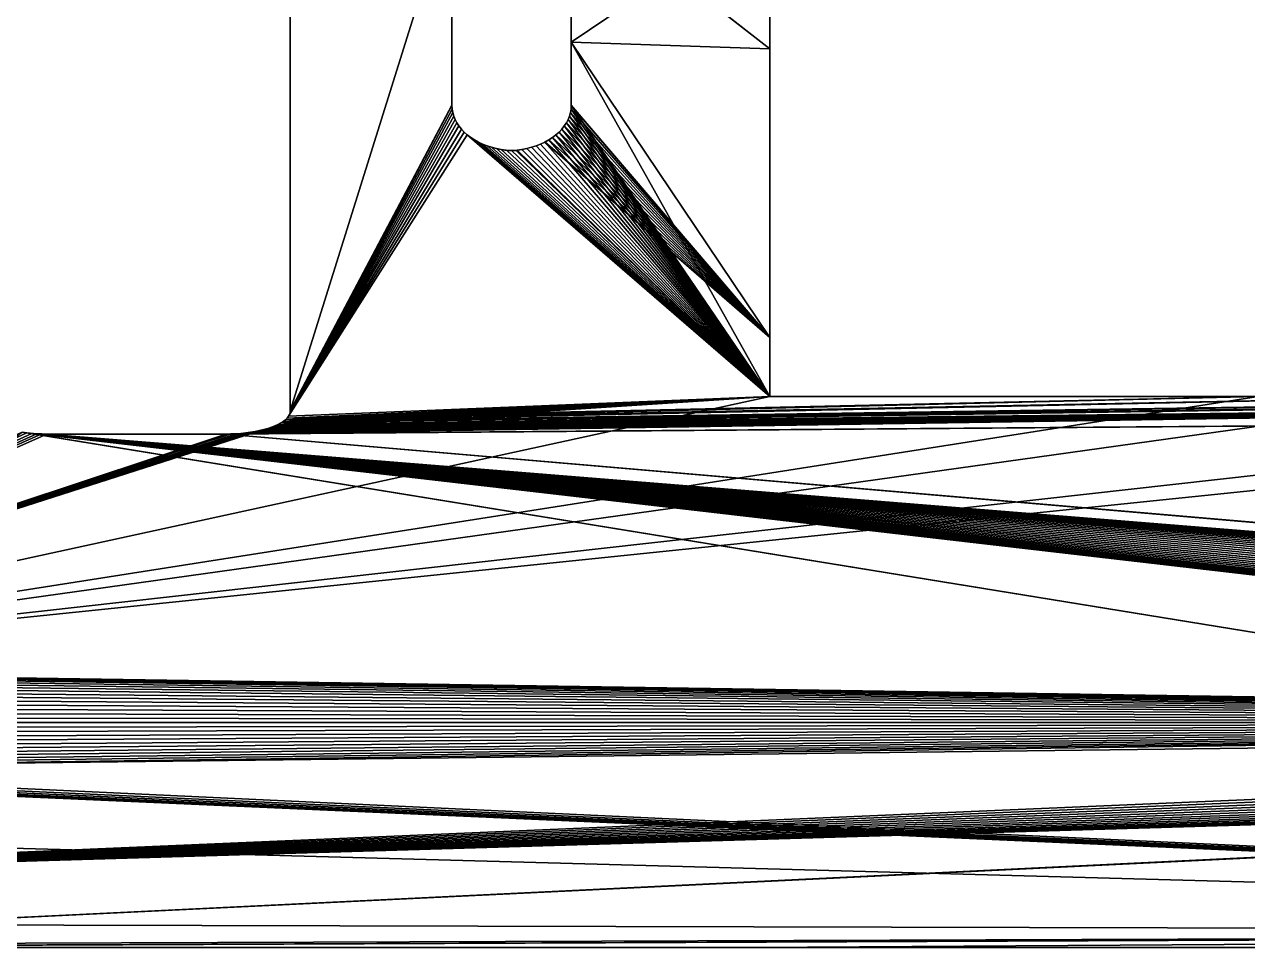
# Model space of a CAD drawing. Extents: x -56 to 56, y -42 to 42.
# Drawn here: x -35.07 to 0.01, y -42.4 to -15.93 of the extents above; entities that cross this region are included whole.
import ezdxf

# ---------------------------------------------------------------- set-up
doc = ezdxf.new("R2010")
doc.units = 0

msp = doc.modelspace()

# ---------------------------------------------------------------- linework, layer by layer
for points in [[(-27.442, -12.194, 13), (-27.442, -27.014, 13), (-27.442, -27.014, 16)], [(-27.442, -12.194, 13), (-27.442, -27.014, 16), (-27.442, -12.194, 16)], [(-27.442, -27.014, 13), (-27.442, -12.194, 13), (-22.808, -12.198, 13)], [(-22.808, -12.198, 16), (-27.442, -12.194, 16), (-27.442, -27.014, 16)], [(-27.442, -27.014, 13), (-22.808, -12.198, 13), (-22.808, -18.253, 13)], [(-22.808, -18.253, 16), (-22.808, -12.198, 16), (-27.442, -27.014, 16)], [(-22.808, -18.253, 13), (-22.808, -12.198, 13), (-22.808, -12.198, 16)], [(-22.808, -18.253, 13), (-22.808, -12.198, 16), (-22.808, -18.253, 16)], [(-13.692, -16.632, 16), (-13.692, -12.604, 16), (-19.384, -12.194, 16)], [(-13.692, -16.632, 16), (-19.384, -12.194, 16), (-19.384, -12.198, 16)], [(-19.384, -12.198, 16), (-19.384, -16.439, 16), (-13.692, -16.632, 16)], [(-19.384, -16.439, 16), (-19.384, -12.198, 16), (-19.384, -12.198, 13)], [(-19.384, -16.439, 16), (-19.384, -12.198, 13), (-19.384, -14.524, 13)], [(-19.384, -16.443, 13), (-19.384, -14.524, 13), (-13.692, -12.604, 13)], [(-19.384, -16.443, 13), (-13.692, -12.604, 13), (-13.692, -24.913, 13)], [(-13.692, -24.913, 13), (-13.692, -12.604, 13), (-13.692, -12.604, 16)], [(-13.692, -16.632, 16), (-13.692, -24.913, 13), (-13.692, -12.604, 16)], [(-19.384, -14.524, 13), (-19.384, -16.443, 13), (-19.384, -16.439, 16)], [(-13.692, -26.604, 16), (-13.692, -16.632, 16), (-19.384, -16.439, 16)], [(-13.692, -26.604, 16), (-19.384, -16.439, 16), (-19.384, -16.443, 16)], [(-19.384, -16.443, 13), (-19.384, -16.443, 16), (-19.384, -16.439, 16)], [(-19.384, -18.253, 13), (-19.384, -16.443, 13), (-13.692, -24.913, 13)], [(-13.692, -26.604, 16), (-19.384, -16.443, 16), (-19.384, -18.253, 16)], [(-19.384, -16.443, 16), (-19.384, -16.443, 13), (-19.384, -18.253, 13)], [(-19.384, -18.253, 16), (-19.384, -16.443, 16), (-19.384, -18.253, 13)], [(-13.692, -16.632, 16), (-13.692, -26.604, 16), (-13.692, -26.604, 13)], [(-13.692, -16.632, 16), (-13.692, -26.604, 13), (-13.692, -24.913, 13)], [(-27.465, -27.118, 13), (-27.448, -27.066, 13), (-22.808, -18.257, 13)], [(-27.465, -27.118, 13), (-22.808, -18.257, 13), (-22.802, -18.359, 13)], [(-22.808, -18.257, 16), (-27.448, -27.066, 16), (-27.465, -27.118, 16)], [(-22.802, -18.359, 16), (-22.808, -18.257, 16), (-27.465, -27.118, 16)], [(-27.465, -27.118, 13), (-22.802, -18.359, 13), (-22.785, -18.46, 13)], [(-22.785, -18.46, 16), (-22.802, -18.359, 16), (-27.465, -27.118, 16)], [(-27.465, -27.118, 13), (-22.785, -18.46, 13), (-22.757, -18.56, 13)], [(-22.757, -18.56, 16), (-22.785, -18.46, 16), (-27.465, -27.118, 16)], [(-27.465, -27.118, 13), (-22.757, -18.56, 13), (-22.718, -18.658, 13)], [(-22.718, -18.658, 16), (-22.757, -18.56, 16), (-27.465, -27.118, 16)], [(-27.448, -27.066, 13), (-27.442, -27.014, 13), (-22.808, -18.253, 13)], [(-27.448, -27.066, 13), (-22.808, -18.253, 13), (-22.808, -18.257, 13)], [(-22.808, -18.253, 16), (-27.442, -27.014, 16), (-27.448, -27.066, 16)], [(-22.808, -18.257, 16), (-22.808, -18.253, 16), (-27.448, -27.066, 16)], [(-22.808, -18.253, 16), (-22.808, -18.257, 16), (-22.808, -18.257, 13)], [(-22.808, -18.253, 16), (-22.808, -18.257, 13), (-22.808, -18.253, 13)], [(-22.802, -18.359, 16), (-22.802, -18.359, 13), (-22.808, -18.257, 13)], [(-22.802, -18.359, 16), (-22.808, -18.257, 13), (-22.808, -18.257, 16)], [(-22.802, -18.359, 13), (-22.802, -18.359, 16), (-22.785, -18.46, 16)], [(-22.802, -18.359, 13), (-22.785, -18.46, 16), (-22.785, -18.46, 13)], [(-22.757, -18.56, 16), (-22.757, -18.56, 13), (-22.785, -18.46, 13)], [(-22.757, -18.56, 16), (-22.785, -18.46, 13), (-22.785, -18.46, 16)], [(-22.718, -18.658, 16), (-22.718, -18.658, 13), (-22.757, -18.56, 13)], [(-22.718, -18.658, 16), (-22.757, -18.56, 13), (-22.757, -18.56, 16)], [(-19.474, -18.658, 13), (-19.435, -18.56, 13), (-13.692, -24.913, 13)], [(-13.692, -26.604, 16), (-19.435, -18.56, 16), (-19.474, -18.658, 16)], [(-19.435, -18.56, 13), (-19.474, -18.658, 13), (-19.474, -18.658, 16)], [(-19.435, -18.56, 13), (-19.474, -18.658, 16), (-19.435, -18.56, 16)], [(-19.435, -18.56, 13), (-19.407, -18.46, 13), (-13.692, -24.913, 13)], [(-13.692, -26.604, 16), (-19.407, -18.46, 16), (-19.435, -18.56, 16)], [(-19.407, -18.46, 13), (-19.435, -18.56, 13), (-19.435, -18.56, 16)], [(-19.407, -18.46, 13), (-19.435, -18.56, 16), (-19.407, -18.46, 16)], [(-19.407, -18.46, 13), (-19.39, -18.359, 13), (-13.692, -24.913, 13)], [(-13.692, -26.604, 16), (-19.39, -18.359, 16), (-19.407, -18.46, 16)], [(-19.39, -18.359, 13), (-19.407, -18.46, 13), (-19.407, -18.46, 16)], [(-19.39, -18.359, 13), (-19.407, -18.46, 16), (-19.39, -18.359, 16)], [(-19.39, -18.359, 13), (-19.384, -18.257, 13), (-13.692, -24.913, 13)], [(-13.692, -26.604, 16), (-19.384, -18.257, 16), (-19.39, -18.359, 16)], [(-19.384, -18.257, 13), (-19.39, -18.359, 13), (-19.39, -18.359, 16)], [(-19.384, -18.257, 13), (-19.39, -18.359, 16), (-19.384, -18.257, 16)], [(-19.384, -18.257, 13), (-19.384, -18.253, 13), (-13.692, -24.913, 13)], [(-13.692, -26.604, 16), (-19.384, -18.253, 16), (-19.384, -18.257, 16)], [(-19.384, -18.253, 13), (-19.384, -18.257, 13), (-19.384, -18.257, 16)], [(-19.384, -18.253, 13), (-19.384, -18.257, 16), (-19.384, -18.253, 16)], [(-27.493, -27.169, 13), (-27.465, -27.118, 13), (-22.668, -18.753, 13)], [(-27.493, -27.169, 13), (-22.668, -18.753, 13), (-22.607, -18.845, 13)], [(-22.668, -18.753, 16), (-27.465, -27.118, 16), (-27.493, -27.169, 16)], [(-22.607, -18.845, 16), (-22.668, -18.753, 16), (-27.493, -27.169, 16)], [(-27.493, -27.169, 13), (-22.607, -18.845, 13), (-22.536, -18.934, 13)], [(-22.536, -18.934, 16), (-22.607, -18.845, 16), (-27.493, -27.169, 16)], [(-27.493, -27.169, 13), (-22.536, -18.934, 13), (-22.455, -19.019, 13)], [(-22.455, -19.019, 16), (-22.536, -18.934, 16), (-27.493, -27.169, 16)], [(-27.465, -27.118, 13), (-22.718, -18.658, 13), (-22.668, -18.753, 13)], [(-22.668, -18.753, 16), (-22.718, -18.658, 16), (-27.465, -27.118, 16)], [(-22.668, -18.753, 16), (-22.668, -18.753, 13), (-22.718, -18.658, 13)], [(-22.668, -18.753, 16), (-22.718, -18.658, 13), (-22.718, -18.658, 16)], [(-22.607, -18.845, 16), (-22.607, -18.845, 13), (-22.668, -18.753, 13)], [(-22.607, -18.845, 16), (-22.668, -18.753, 13), (-22.668, -18.753, 16)], [(-22.536, -18.934, 16), (-22.536, -18.934, 13), (-22.607, -18.845, 13)], [(-22.536, -18.934, 16), (-22.607, -18.845, 13), (-22.607, -18.845, 16)], [(-22.455, -19.019, 16), (-22.455, -19.019, 13), (-22.536, -18.934, 13)], [(-22.455, -19.019, 16), (-22.536, -18.934, 13), (-22.536, -18.934, 16)], [(-13.692, -24.913, 13), (-19.736, -19.019, 13), (-19.656, -18.934, 13)], [(-13.692, -26.604, 16), (-19.656, -18.934, 16), (-19.736, -19.019, 16)], [(-19.656, -18.934, 13), (-19.736, -19.019, 13), (-19.736, -19.019, 16)], [(-19.656, -18.934, 13), (-19.736, -19.019, 16), (-19.656, -18.934, 16)], [(-13.692, -24.913, 13), (-19.656, -18.934, 13), (-19.585, -18.845, 13)], [(-13.692, -26.604, 16), (-19.585, -18.845, 16), (-19.656, -18.934, 16)], [(-19.585, -18.845, 13), (-19.656, -18.934, 13), (-19.656, -18.934, 16)], [(-19.585, -18.845, 13), (-19.656, -18.934, 16), (-19.585, -18.845, 16)], [(-13.692, -24.913, 13), (-19.585, -18.845, 13), (-19.524, -18.753, 13)], [(-13.692, -26.604, 16), (-19.524, -18.753, 16), (-19.585, -18.845, 16)], [(-19.524, -18.753, 13), (-19.585, -18.845, 13), (-19.585, -18.845, 16)], [(-19.524, -18.753, 13), (-19.585, -18.845, 16), (-19.524, -18.753, 16)], [(-13.692, -24.913, 13), (-19.524, -18.753, 13), (-19.474, -18.658, 13)], [(-13.692, -26.604, 16), (-19.474, -18.658, 16), (-19.524, -18.753, 16)], [(-19.474, -18.658, 13), (-19.524, -18.753, 13), (-19.524, -18.753, 16)], [(-19.474, -18.658, 13), (-19.524, -18.753, 16), (-19.474, -18.658, 16)], [(-27.493, -27.169, 13), (-22.455, -19.019, 13), (-22.366, -19.099, 13)], [(-22.366, -19.099, 16), (-22.455, -19.019, 16), (-27.493, -27.169, 16)], [(-27.493, -27.169, 13), (-22.366, -19.099, 13), (-13.692, -26.604, 13)], [(-13.692, -26.604, 16), (-22.366, -19.099, 16), (-27.493, -27.169, 16)], [(-22.366, -19.099, 16), (-22.366, -19.099, 13), (-22.455, -19.019, 13)], [(-22.366, -19.099, 16), (-22.455, -19.019, 13), (-22.455, -19.019, 16)], [(-22.366, -19.099, 13), (-22.267, -19.174, 13), (-13.692, -26.604, 13)], [(-13.692, -26.604, 16), (-22.267, -19.174, 16), (-22.366, -19.099, 16)], [(-22.267, -19.174, 16), (-22.267, -19.174, 13), (-22.366, -19.099, 13)], [(-22.267, -19.174, 16), (-22.366, -19.099, 13), (-22.366, -19.099, 16)], [(-22.267, -19.174, 13), (-22.161, -19.243, 13), (-13.692, -26.604, 13)], [(-13.692, -26.604, 16), (-22.161, -19.243, 16), (-22.267, -19.174, 16)], [(-22.161, -19.243, 13), (-22.267, -19.174, 13), (-22.267, -19.174, 16)], [(-22.161, -19.243, 13), (-22.267, -19.174, 16), (-22.161, -19.243, 16)], [(-22.161, -19.243, 13), (-22.047, -19.306, 13), (-13.692, -26.604, 13)], [(-13.692, -26.604, 16), (-22.047, -19.306, 16), (-22.161, -19.243, 16)], [(-22.047, -19.306, 13), (-22.161, -19.243, 13), (-22.161, -19.243, 16)], [(-22.047, -19.306, 13), (-22.161, -19.243, 16), (-22.047, -19.306, 16)], [(-13.692, -26.604, 16), (-20.031, -19.243, 16), (-20.145, -19.306, 16)], [(-20.142, -19.304, 13), (-20.145, -19.306, 16), (-20.031, -19.243, 16)], [(-13.692, -24.913, 13), (-20.142, -19.304, 13), (-20.031, -19.243, 13)], [(-20.031, -19.243, 16), (-20.031, -19.243, 13), (-20.142, -19.304, 13)], [(-13.692, -24.913, 13), (-20.031, -19.243, 13), (-19.925, -19.174, 13)], [(-13.692, -26.604, 16), (-19.925, -19.174, 16), (-20.031, -19.243, 16)], [(-19.925, -19.174, 13), (-20.031, -19.243, 13), (-20.031, -19.243, 16)], [(-19.925, -19.174, 13), (-20.031, -19.243, 16), (-19.925, -19.174, 16)], [(-13.692, -24.913, 13), (-19.925, -19.174, 13), (-19.826, -19.099, 13)], [(-13.692, -26.604, 16), (-19.826, -19.099, 16), (-19.925, -19.174, 16)], [(-19.826, -19.099, 13), (-19.925, -19.174, 13), (-19.925, -19.174, 16)], [(-19.826, -19.099, 13), (-19.925, -19.174, 16), (-19.826, -19.099, 16)], [(-13.692, -24.913, 13), (-19.826, -19.099, 13), (-19.736, -19.019, 13)], [(-13.692, -26.604, 16), (-19.736, -19.019, 16), (-19.826, -19.099, 16)], [(-19.736, -19.019, 13), (-19.826, -19.099, 13), (-19.826, -19.099, 16)], [(-19.736, -19.019, 13), (-19.826, -19.099, 16), (-19.736, -19.019, 16)], [(-22.047, -19.306, 13), (-21.927, -19.362, 13), (-13.692, -26.604, 13)], [(-13.692, -26.604, 16), (-21.927, -19.362, 16), (-22.047, -19.306, 16)], [(-21.927, -19.362, 13), (-22.047, -19.306, 13), (-22.047, -19.306, 16)], [(-21.927, -19.362, 13), (-22.047, -19.306, 16), (-21.927, -19.362, 16)], [(-21.927, -19.362, 13), (-21.8, -19.412, 13), (-13.692, -26.604, 13)], [(-13.692, -26.604, 16), (-21.8, -19.412, 16), (-21.927, -19.362, 16)], [(-21.8, -19.412, 13), (-21.927, -19.362, 13), (-21.927, -19.362, 16)], [(-21.8, -19.412, 13), (-21.927, -19.362, 16), (-21.8, -19.412, 16)], [(-21.8, -19.412, 13), (-21.668, -19.454, 13), (-13.692, -26.604, 13)], [(-13.692, -26.604, 16), (-21.668, -19.454, 16), (-21.8, -19.412, 16)], [(-21.668, -19.454, 13), (-21.8, -19.412, 13), (-21.8, -19.412, 16)], [(-21.668, -19.454, 13), (-21.8, -19.412, 16), (-21.668, -19.454, 16)], [(-21.668, -19.454, 13), (-21.532, -19.49, 13), (-13.692, -26.604, 13)], [(-13.692, -26.604, 16), (-21.532, -19.49, 16), (-21.668, -19.454, 16)], [(-21.532, -19.49, 13), (-21.668, -19.454, 13), (-21.668, -19.454, 16)], [(-21.532, -19.49, 13), (-21.668, -19.454, 16), (-21.532, -19.49, 16)], [(-21.532, -19.49, 13), (-21.393, -19.517, 13), (-13.692, -26.604, 13)], [(-13.692, -26.604, 16), (-21.393, -19.517, 16), (-21.532, -19.49, 16)], [(-21.393, -19.517, 13), (-21.532, -19.49, 13), (-21.532, -19.49, 16)], [(-21.393, -19.517, 13), (-21.532, -19.49, 16), (-21.393, -19.517, 16)], [(-21.393, -19.517, 13), (-21.251, -19.537, 13), (-21.23, -19.549, 13)], [(-21.393, -19.517, 13), (-21.23, -19.549, 13), (-13.692, -26.604, 13)], [(-21.23, -19.549, 16), (-21.251, -19.537, 16), (-21.393, -19.517, 16)], [(-13.692, -26.604, 16), (-21.23, -19.549, 16), (-21.393, -19.517, 16)], [(-21.251, -19.537, 13), (-21.393, -19.517, 13), (-21.393, -19.517, 16)], [(-21.251, -19.537, 13), (-21.393, -19.517, 16), (-21.251, -19.537, 16)], [(-21.251, -19.537, 13), (-21.135, -19.547, 13), (-21.23, -19.549, 13)], [(-21.23, -19.549, 16), (-21.135, -19.547, 16), (-21.251, -19.537, 16)], [(-21.135, -19.547, 13), (-21.251, -19.537, 13), (-21.251, -19.537, 16)], [(-21.135, -19.547, 13), (-21.251, -19.537, 16), (-21.135, -19.547, 16)], [(-21.23, -19.549, 13), (-21.135, -19.547, 13), (-21.107, -19.549, 13)], [(-21.135, -19.547, 16), (-21.23, -19.549, 16), (-21.107, -19.549, 16)], [(-21.23, -19.549, 13), (-21.096, -19.549, 13), (-13.692, -26.604, 13)], [(-21.096, -19.549, 13), (-21.23, -19.549, 13), (-21.107, -19.549, 13)], [(-13.692, -26.604, 16), (-21.096, -19.549, 16), (-21.23, -19.549, 16)], [(-21.23, -19.549, 16), (-21.096, -19.549, 16), (-21.107, -19.549, 16)], [(-21.107, -19.549, 16), (-21.107, -19.549, 13), (-21.135, -19.547, 13)], [(-21.135, -19.547, 16), (-21.107, -19.549, 16), (-21.135, -19.547, 13)], [(-21.096, -19.549, 13), (-21.107, -19.549, 13), (-21.107, -19.549, 16)], [(-21.096, -19.549, 13), (-21.107, -19.549, 16), (-21.096, -19.549, 16)], [(-21.096, -19.549, 13), (-20.962, -19.549, 13), (-13.692, -26.604, 13)], [(-20.962, -19.549, 13), (-21.096, -19.549, 13), (-21.085, -19.549, 13)], [(-13.692, -26.604, 16), (-20.962, -19.549, 16), (-21.096, -19.549, 16)], [(-21.096, -19.549, 16), (-20.962, -19.549, 16), (-21.085, -19.549, 16)], [(-21.085, -19.549, 13), (-21.096, -19.549, 13), (-21.096, -19.549, 16)], [(-21.085, -19.549, 13), (-21.096, -19.549, 16), (-21.085, -19.549, 16)], [(-21.057, -19.547, 13), (-20.962, -19.549, 13), (-21.085, -19.549, 13)], [(-20.962, -19.549, 16), (-21.057, -19.547, 16), (-21.085, -19.549, 16)], [(-21.057, -19.547, 13), (-21.085, -19.549, 13), (-21.085, -19.549, 16)], [(-21.057, -19.547, 13), (-21.085, -19.549, 16), (-21.057, -19.547, 16)], [(-20.962, -19.549, 13), (-21.057, -19.547, 13), (-20.941, -19.537, 13)], [(-20.941, -19.537, 16), (-21.057, -19.547, 16), (-20.962, -19.549, 16)], [(-20.941, -19.537, 16), (-20.941, -19.537, 13), (-21.057, -19.547, 13)], [(-21.057, -19.547, 16), (-20.941, -19.537, 16), (-21.057, -19.547, 13)], [(-20.962, -19.549, 13), (-20.941, -19.537, 13), (-20.799, -19.517, 13)], [(-20.962, -19.549, 13), (-20.799, -19.517, 13), (-13.692, -26.604, 13)], [(-13.692, -26.604, 16), (-20.941, -19.537, 16), (-20.962, -19.549, 16)], [(-13.692, -26.604, 16), (-20.799, -19.517, 16), (-20.941, -19.537, 16)], [(-20.799, -19.517, 13), (-20.941, -19.537, 13), (-20.941, -19.537, 16)], [(-20.799, -19.517, 13), (-20.941, -19.537, 16), (-20.799, -19.517, 16)], [(-20.799, -19.517, 13), (-20.659, -19.49, 13), (-13.692, -26.604, 13)], [(-13.692, -26.604, 16), (-20.659, -19.49, 16), (-20.799, -19.517, 16)], [(-20.659, -19.49, 13), (-20.799, -19.517, 13), (-20.799, -19.517, 16)], [(-20.659, -19.49, 13), (-20.799, -19.517, 16), (-20.659, -19.49, 16)], [(-20.659, -19.49, 13), (-20.523, -19.454, 13), (-13.692, -26.604, 13)], [(-13.692, -26.604, 16), (-20.523, -19.454, 16), (-20.659, -19.49, 16)], [(-20.523, -19.454, 13), (-20.659, -19.49, 13), (-20.659, -19.49, 16)], [(-20.523, -19.454, 13), (-20.659, -19.49, 16), (-20.523, -19.454, 16)], [(-20.523, -19.454, 13), (-20.392, -19.412, 13), (-13.692, -26.604, 13)], [(-13.692, -26.604, 16), (-20.392, -19.412, 16), (-20.523, -19.454, 16)], [(-20.392, -19.412, 13), (-20.523, -19.454, 13), (-20.523, -19.454, 16)], [(-20.392, -19.412, 13), (-20.523, -19.454, 16), (-20.392, -19.412, 16)], [(-20.392, -19.412, 13), (-20.265, -19.362, 13), (-13.692, -26.604, 13)], [(-13.692, -26.604, 16), (-20.265, -19.362, 16), (-20.392, -19.412, 16)], [(-20.265, -19.362, 13), (-20.392, -19.412, 13), (-20.392, -19.412, 16)], [(-20.265, -19.362, 13), (-20.392, -19.412, 16), (-20.265, -19.362, 16)], [(-20.265, -19.362, 13), (-20.145, -19.306, 13), (-13.692, -26.604, 13)], [(-13.692, -26.604, 16), (-20.145, -19.306, 16), (-20.265, -19.362, 16)], [(-20.145, -19.306, 13), (-20.265, -19.362, 13), (-20.265, -19.362, 16)], [(-20.145, -19.306, 13), (-20.265, -19.362, 16), (-20.145, -19.306, 16)], [(-20.145, -19.306, 13), (-20.142, -19.304, 13), (-13.692, -24.913, 13)], [(-20.142, -19.304, 13), (-20.145, -19.306, 13), (-20.145, -19.306, 16)], [(-20.145, -19.306, 13), (-13.692, -24.913, 13), (-13.692, -26.604, 13)], [(-49.7, -34.45, 16), (48.2, -35.95, 16), (26.253, -26.604, 16)], [(-49.7, -34.45, 16), (26.253, -26.604, 16), (20.408, -26.604, 16)], [(-49.7, -34.45, 16), (20.408, -26.604, 16), (6.408, -26.604, 16)], [(-49.7, -34.45, 16), (6.408, -26.604, 16), (0.308, -26.604, 16)], [(-49.7, -34.45, 16), (0.308, -26.604, 16), (-13.692, -26.604, 16)], [(-49.7, -34.45, 16), (-13.692, -26.604, 16), (-28.203, -27.551, 16)], [(-29.143, -27.676, 13), (-28.999, -27.67, 13), (40.253, -26.604, 13)], [(-29.143, -27.676, 13), (40.253, -26.604, 13), (56.15, -27.014, 13)], [(-28.999, -27.67, 13), (-28.857, -27.66, 13), (40.253, -26.604, 13)], [(-28.857, -27.66, 13), (-28.718, -27.646, 13), (40.253, -26.604, 13)], [(-28.718, -27.646, 13), (-28.582, -27.628, 13), (40.253, -26.604, 13)], [(-28.582, -27.628, 13), (-28.45, -27.606, 13), (40.253, -26.604, 13)], [(-28.45, -27.606, 13), (-28.324, -27.58, 13), (40.253, -26.604, 13)], [(-28.324, -27.58, 13), (-28.203, -27.551, 13), (40.253, -26.604, 13)], [(-28.203, -27.551, 13), (-28.089, -27.519, 13), (40.253, -26.604, 13)], [(-13.692, -26.604, 16), (-28.089, -27.519, 16), (-28.203, -27.551, 16)], [(-28.089, -27.519, 13), (-27.983, -27.484, 13), (40.253, -26.604, 13)], [(-13.692, -26.604, 16), (-27.983, -27.484, 16), (-28.089, -27.519, 16)], [(-27.983, -27.484, 13), (-27.884, -27.445, 13), (40.253, -26.604, 13)], [(-13.692, -26.604, 16), (-27.884, -27.445, 16), (-27.983, -27.484, 16)], [(-27.884, -27.445, 13), (-27.795, -27.404, 13), (40.253, -26.604, 13)], [(-13.692, -26.604, 16), (-27.795, -27.404, 16), (-27.884, -27.445, 16)], [(-27.795, -27.404, 13), (-27.714, -27.361, 13), (26.253, -26.604, 13)], [(-27.795, -27.404, 13), (26.253, -26.604, 13), (40.253, -26.604, 13)], [(-13.692, -26.604, 16), (-27.714, -27.361, 16), (-27.795, -27.404, 16)], [(-27.714, -27.361, 13), (-27.643, -27.316, 13), (20.408, -26.604, 13)], [(-27.714, -27.361, 13), (20.408, -26.604, 13), (26.253, -26.604, 13)], [(-13.692, -26.604, 16), (-27.643, -27.316, 16), (-27.714, -27.361, 16)], [(-27.643, -27.316, 13), (-27.583, -27.268, 13), (6.408, -26.604, 13)], [(-27.643, -27.316, 13), (6.408, -26.604, 13), (20.408, -26.604, 13)], [(-13.692, -26.604, 16), (-27.583, -27.268, 16), (-27.643, -27.316, 16)], [(-27.583, -27.268, 13), (-27.532, -27.219, 13), (0.308, -26.604, 13)], [(-27.583, -27.268, 13), (0.308, -26.604, 13), (6.408, -26.604, 13)], [(-13.692, -26.604, 16), (-27.532, -27.219, 16), (-27.583, -27.268, 16)], [(-27.532, -27.219, 13), (-27.493, -27.169, 13), (-13.692, -26.604, 13)], [(-27.532, -27.219, 13), (-13.692, -26.604, 13), (0.308, -26.604, 13)], [(-13.692, -26.604, 16), (-27.493, -27.169, 16), (-27.532, -27.219, 16)], [(0.308, -26.604, 13), (-13.692, -26.604, 13), (-13.692, -26.604, 16)], [(0.308, -26.604, 13), (-13.692, -26.604, 16), (0.308, -26.604, 16)], [(-29.288, -27.678, 13), (-29.143, -27.676, 13), (56.15, -27.014, 13)], [(-29.288, -27.678, 13), (56.15, -27.014, 13), (49.7, -34.45, 13)], [(-27.643, -27.316, 13), (-27.714, -27.361, 13), (-27.714, -27.361, 16)], [(-27.643, -27.316, 13), (-27.714, -27.361, 16), (-27.643, -27.316, 16)], [(-27.583, -27.268, 13), (-27.643, -27.316, 13), (-27.643, -27.316, 16)], [(-27.583, -27.268, 13), (-27.643, -27.316, 16), (-27.583, -27.268, 16)], [(-27.532, -27.219, 13), (-27.583, -27.268, 13), (-27.583, -27.268, 16)], [(-27.532, -27.219, 13), (-27.583, -27.268, 16), (-27.532, -27.219, 16)], [(-27.493, -27.169, 13), (-27.532, -27.219, 13), (-27.532, -27.219, 16)], [(-27.493, -27.169, 13), (-27.532, -27.219, 16), (-27.493, -27.169, 16)], [(-27.465, -27.118, 13), (-27.493, -27.169, 13), (-27.493, -27.169, 16)], [(-27.465, -27.118, 13), (-27.493, -27.169, 16), (-27.465, -27.118, 16)], [(-27.448, -27.066, 13), (-27.465, -27.118, 13), (-27.465, -27.118, 16)], [(-27.448, -27.066, 13), (-27.465, -27.118, 16), (-27.448, -27.066, 16)], [(-27.442, -27.014, 13), (-27.448, -27.066, 13), (-27.448, -27.066, 16)], [(-27.442, -27.014, 13), (-27.448, -27.066, 16), (-27.442, -27.014, 16)], [(-49.7, -34.45, 16), (-28.203, -27.551, 16), (-28.324, -27.58, 16)], [(-49.7, -34.45, 16), (-28.324, -27.58, 16), (-28.45, -27.606, 16)], [(-49.7, -34.45, 16), (-28.45, -27.606, 16), (-28.582, -27.628, 16)], [(-49.7, -34.45, 16), (-28.582, -27.628, 16), (-28.718, -27.646, 16)], [(-49.7, -34.45, 16), (-34.997, -27.646, 16), (-35.133, -27.628, 16)], [(-49.7, -34.45, 16), (-28.718, -27.646, 16), (-28.857, -27.66, 16)], [(-49.7, -34.45, 16), (-34.858, -27.66, 16), (-34.997, -27.646, 16)], [(-49.7, -34.45, 16), (-28.857, -27.66, 16), (-28.999, -27.67, 16)], [(-49.7, -34.45, 16), (-34.715, -27.67, 16), (-34.858, -27.66, 16)], [(-49.7, -34.45, 16), (-28.999, -27.67, 16), (-29.143, -27.676, 16)], [(-49.7, -34.45, 16), (-34.571, -27.676, 16), (-34.715, -27.67, 16)], [(-49.7, -34.45, 16), (-29.143, -27.676, 16), (-29.288, -27.678, 16)], [(-49.7, -34.45, 16), (-34.427, -27.678, 16), (-34.571, -27.676, 16)], [(-49.7, -34.45, 16), (-29.288, -27.678, 16), (-34.427, -27.678, 16)], [(-35.133, -27.628, 13), (53.095, -41.972, 13), (-48.867, -37.197, 13)], [(-34.997, -27.646, 13), (-35.133, -27.628, 13), (-35.133, -27.628, 16)], [(-34.997, -27.646, 13), (-35.133, -27.628, 16), (-34.997, -27.646, 16)], [(-35.133, -27.628, 13), (-34.997, -27.646, 13), (53.095, -41.972, 13)], [(-34.858, -27.66, 13), (-34.997, -27.646, 13), (-34.997, -27.646, 16)], [(-34.858, -27.66, 13), (-34.997, -27.646, 16), (-34.858, -27.66, 16)], [(-34.997, -27.646, 13), (-34.858, -27.66, 13), (48.207, -36.097, 13)], [(-34.997, -27.646, 13), (48.207, -36.097, 13), (48.229, -36.243, 13)], [(-34.997, -27.646, 13), (48.229, -36.243, 13), (48.265, -36.385, 13)], [(-34.997, -27.646, 13), (48.265, -36.385, 13), (48.314, -36.524, 13)], [(-34.997, -27.646, 13), (48.314, -36.524, 13), (48.377, -36.657, 13)], [(-34.997, -27.646, 13), (48.377, -36.657, 13), (48.453, -36.783, 13)], [(-34.997, -27.646, 13), (48.453, -36.783, 13), (48.54, -36.902, 13)], [(-34.997, -27.646, 13), (48.54, -36.902, 13), (48.639, -37.011, 13)], [(-34.997, -27.646, 13), (48.639, -37.011, 13), (48.748, -37.11, 13)], [(-34.997, -27.646, 13), (48.748, -37.11, 13), (48.867, -37.197, 13)], [(-34.997, -27.646, 13), (48.867, -37.197, 13), (48.993, -37.273, 13)], [(-34.997, -27.646, 13), (48.993, -37.273, 13), (49.126, -37.336, 13)], [(-34.997, -27.646, 13), (49.126, -37.336, 13), (49.265, -37.385, 13)], [(-34.997, -27.646, 13), (49.265, -37.385, 13), (49.407, -37.421, 13)], [(-34.997, -27.646, 13), (49.407, -37.421, 13), (49.553, -37.443, 13)], [(-34.997, -27.646, 13), (49.553, -37.443, 13), (53.095, -41.972, 13)], [(-34.715, -27.67, 13), (-34.858, -27.66, 13), (-34.858, -27.66, 16)], [(-34.715, -27.67, 13), (-34.858, -27.66, 16), (-34.715, -27.67, 16)], [(-34.858, -27.66, 13), (-34.715, -27.67, 13), (49.126, -34.564, 13)], [(-34.858, -27.66, 13), (49.126, -34.564, 13), (48.993, -34.627, 13)], [(-34.858, -27.66, 13), (48.993, -34.627, 13), (48.867, -34.703, 13)], [(-34.858, -27.66, 13), (48.867, -34.703, 13), (48.748, -34.79, 13)], [(-34.858, -27.66, 13), (48.748, -34.79, 13), (48.639, -34.889, 13)], [(-34.858, -27.66, 13), (48.639, -34.889, 13), (48.54, -34.998, 13)], [(-34.858, -27.66, 13), (48.54, -34.998, 13), (48.453, -35.117, 13)], [(-34.858, -27.66, 13), (48.453, -35.117, 13), (48.377, -35.243, 13)], [(-34.858, -27.66, 13), (48.377, -35.243, 13), (48.314, -35.376, 13)], [(-34.858, -27.66, 13), (48.314, -35.376, 13), (48.265, -35.515, 13)], [(-34.858, -27.66, 13), (48.265, -35.515, 13), (48.229, -35.657, 13)], [(-34.858, -27.66, 13), (48.229, -35.657, 13), (48.207, -35.803, 13)], [(-34.858, -27.66, 13), (48.207, -35.803, 13), (48.2, -35.95, 13)], [(-34.858, -27.66, 13), (48.2, -35.95, 13), (48.207, -36.097, 13)], [(-34.571, -27.676, 13), (-34.715, -27.67, 13), (-34.715, -27.67, 16)], [(-34.571, -27.676, 13), (-34.715, -27.67, 16), (-34.571, -27.676, 16)], [(-34.715, -27.67, 13), (-34.571, -27.676, 13), (49.265, -34.515, 13)], [(-34.715, -27.67, 13), (49.265, -34.515, 13), (49.126, -34.564, 13)], [(-34.427, -27.678, 13), (-34.571, -27.676, 13), (-34.571, -27.676, 16)], [(-34.427, -27.678, 13), (-34.571, -27.676, 16), (-34.427, -27.678, 16)], [(-34.571, -27.676, 13), (-34.427, -27.678, 13), (49.407, -34.479, 13)], [(-34.571, -27.676, 13), (49.407, -34.479, 13), (49.265, -34.515, 13)], [(-29.288, -27.678, 13), (-34.427, -27.678, 13), (-34.427, -27.678, 16)], [(-29.288, -27.678, 13), (-34.427, -27.678, 16), (-29.288, -27.678, 16)], [(-34.427, -27.678, 13), (-29.288, -27.678, 13), (49.553, -34.457, 13)], [(-34.427, -27.678, 13), (49.553, -34.457, 13), (49.407, -34.479, 13)], [(-29.288, -27.678, 16), (-29.143, -27.676, 16), (-29.143, -27.676, 13)], [(-29.288, -27.678, 16), (-29.143, -27.676, 13), (-29.288, -27.678, 13)], [(-29.288, -27.678, 13), (49.7, -34.45, 13), (49.553, -34.457, 13)], [(-28.999, -27.67, 13), (-29.143, -27.676, 13), (-29.143, -27.676, 16)], [(-28.999, -27.67, 13), (-29.143, -27.676, 16), (-28.999, -27.67, 16)], [(-28.857, -27.66, 13), (-28.999, -27.67, 13), (-28.999, -27.67, 16)], [(-28.857, -27.66, 13), (-28.999, -27.67, 16), (-28.857, -27.66, 16)], [(-28.718, -27.646, 13), (-28.857, -27.66, 13), (-28.857, -27.66, 16)], [(-28.718, -27.646, 13), (-28.857, -27.66, 16), (-28.718, -27.646, 16)], [(-28.582, -27.628, 13), (-28.718, -27.646, 13), (-28.718, -27.646, 16)], [(-28.582, -27.628, 13), (-28.718, -27.646, 16), (-28.582, -27.628, 16)], [(-28.45, -27.606, 13), (-28.582, -27.628, 13), (-28.582, -27.628, 16)], [(-28.45, -27.606, 13), (-28.582, -27.628, 16), (-28.45, -27.606, 16)], [(-28.324, -27.58, 13), (-28.45, -27.606, 13), (-28.45, -27.606, 16)], [(-28.324, -27.58, 13), (-28.45, -27.606, 16), (-28.324, -27.58, 16)], [(-28.203, -27.551, 13), (-28.324, -27.58, 13), (-28.324, -27.58, 16)], [(-28.203, -27.551, 13), (-28.324, -27.58, 16), (-28.203, -27.551, 16)], [(-28.089, -27.519, 13), (-28.203, -27.551, 13), (-28.203, -27.551, 16)], [(-28.089, -27.519, 13), (-28.203, -27.551, 16), (-28.089, -27.519, 16)], [(-27.983, -27.484, 13), (-28.089, -27.519, 13), (-28.089, -27.519, 16)], [(-27.983, -27.484, 13), (-28.089, -27.519, 16), (-27.983, -27.484, 16)], [(-27.884, -27.445, 13), (-27.983, -27.484, 13), (-27.983, -27.484, 16)], [(-27.884, -27.445, 13), (-27.983, -27.484, 16), (-27.884, -27.445, 16)], [(-27.795, -27.404, 13), (-27.884, -27.445, 13), (-27.884, -27.445, 16)], [(-27.795, -27.404, 13), (-27.884, -27.445, 16), (-27.795, -27.404, 16)], [(-27.714, -27.361, 13), (-27.795, -27.404, 13), (-27.795, -27.404, 16)], [(-27.714, -27.361, 13), (-27.795, -27.404, 16), (-27.714, -27.361, 16)], [(-49.7, -34.45, 16), (-49.553, -34.457, 16), (48.2, -35.95, 16)], [(-49.553, -34.457, 16), (-49.407, -34.479, 16), (48.2, -35.95, 16)], [(-49.407, -34.479, 16), (-49.265, -34.515, 16), (48.2, -35.95, 16)], [(-49.265, -34.515, 16), (-49.126, -34.564, 16), (48.2, -35.95, 16)], [(-49.126, -34.564, 16), (-48.993, -34.627, 16), (48.2, -35.95, 16)], [(-48.993, -34.627, 16), (-48.867, -34.703, 16), (48.2, -35.95, 16)], [(-48.867, -34.703, 16), (-48.748, -34.79, 16), (48.2, -35.95, 16)], [(-48.748, -34.79, 16), (-48.639, -34.889, 16), (48.2, -35.95, 16)], [(-48.639, -34.889, 16), (-48.54, -34.998, 16), (48.2, -35.95, 16)], [(-48.54, -34.998, 16), (-48.453, -35.117, 16), (48.2, -35.95, 16)], [(-48.453, -35.117, 16), (-48.377, -35.243, 16), (48.2, -35.95, 16)], [(-48.377, -35.243, 16), (-48.314, -35.376, 16), (48.2, -35.95, 16)], [(-48.314, -35.376, 16), (-48.265, -35.515, 16), (48.2, -35.95, 16)], [(-48.265, -35.515, 16), (-48.229, -35.657, 16), (48.2, -35.95, 16)], [(-48.229, -35.657, 16), (-48.207, -35.803, 16), (48.2, -35.95, 16)], [(-55.325, -40.524, 16), (48.229, -36.243, 16), (48.207, -36.097, 16)], [(-48.993, -37.273, 16), (-55.325, -40.524, 16), (48.207, -36.097, 16)], [(-48.993, -37.273, 16), (48.207, -36.097, 16), (48.2, -35.95, 16)], [(-48.867, -37.197, 16), (-48.993, -37.273, 16), (48.2, -35.95, 16)], [(-48.748, -37.11, 16), (-48.867, -37.197, 16), (48.2, -35.95, 16)], [(-48.639, -37.011, 16), (-48.748, -37.11, 16), (48.2, -35.95, 16)], [(-48.54, -36.902, 16), (-48.639, -37.011, 16), (48.2, -35.95, 16)], [(-48.453, -36.783, 16), (-48.54, -36.902, 16), (48.2, -35.95, 16)], [(-48.377, -36.657, 16), (-48.453, -36.783, 16), (48.2, -35.95, 16)], [(-48.314, -36.524, 16), (-48.377, -36.657, 16), (48.2, -35.95, 16)], [(-48.265, -36.385, 16), (-48.314, -36.524, 16), (48.2, -35.95, 16)], [(-48.229, -36.243, 16), (-48.265, -36.385, 16), (48.2, -35.95, 16)], [(-48.207, -36.097, 16), (-48.229, -36.243, 16), (48.2, -35.95, 16)], [(-48.207, -35.803, 16), (-48.2, -35.95, 16), (48.2, -35.95, 16)], [(-48.2, -35.95, 16), (-48.207, -36.097, 16), (48.2, -35.95, 16)], [(-55.325, -40.524, 16), (48.265, -36.385, 16), (48.229, -36.243, 16)], [(-55.325, -40.524, 16), (48.314, -36.524, 16), (48.265, -36.385, 16)], [(-55.325, -40.524, 16), (48.377, -36.657, 16), (48.314, -36.524, 16)], [(-55.325, -40.524, 16), (48.453, -36.783, 16), (48.377, -36.657, 16)], [(-55.325, -40.524, 16), (48.54, -36.902, 16), (48.453, -36.783, 16)], [(-55.325, -40.524, 16), (48.639, -37.011, 16), (48.54, -36.902, 16)], [(-55.325, -40.524, 16), (48.748, -37.11, 16), (48.639, -37.011, 16)], [(-55.325, -40.524, 16), (48.867, -37.197, 16), (48.748, -37.11, 16)], [(53.095, -41.972, 13), (-56.102, -38.984, 13), (-49.553, -37.443, 13)], [(-55.325, -40.524, 16), (48.993, -37.273, 16), (48.867, -37.197, 16)], [(-55.325, -40.524, 16), (49.126, -37.336, 16), (48.993, -37.273, 16)], [(-55.325, -40.524, 16), (49.265, -37.385, 16), (49.126, -37.336, 16)], [(-55.325, -40.524, 16), (49.407, -37.421, 16), (49.265, -37.385, 16)], [(-55.325, -40.524, 16), (-51.574, -42.334, 16), (49.407, -37.421, 16)], [(-51.574, -42.334, 16), (49.553, -37.443, 16), (49.407, -37.421, 16)], [(-51.574, -42.334, 16), (53.095, -41.972, 16), (49.553, -37.443, 16)], [(53.095, -41.972, 13), (-49.553, -37.443, 13), (-49.407, -37.421, 13)], [(53.095, -41.972, 13), (-49.407, -37.421, 13), (-49.265, -37.385, 13)], [(53.095, -41.972, 13), (-49.265, -37.385, 13), (-49.126, -37.336, 13)], [(53.095, -41.972, 13), (-49.126, -37.336, 13), (-48.993, -37.273, 13)], [(53.095, -41.972, 13), (-48.993, -37.273, 13), (-48.867, -37.197, 13)], [(53.095, -41.972, 13), (-53.724, -41.709, 13), (-56.102, -38.984, 13)], [(53.095, -41.972, 13), (-51.574, -42.334, 13), (-53.724, -41.709, 13)], [(53.095, -41.972, 13), (-50.993, -42.388, 13), (-51.574, -42.334, 13)], [(-51.574, -42.334, 16), (-50.993, -42.388, 16), (53.095, -41.972, 16)], [(53.095, -41.972, 13), (-50.701, -42.399, 13), (-50.993, -42.388, 13)], [(-50.993, -42.388, 16), (-50.701, -42.399, 16), (53.095, -41.972, 16)], [(53.095, -41.972, 13), (-14.102, -42.4, 13), (-50.701, -42.399, 13)], [(-50.701, -42.399, 16), (-14.102, -42.4, 16), (53.095, -41.972, 16)], [(53.095, -41.972, 13), (0.718, -42.4, 13), (-14.102, -42.4, 13)], [(-14.102, -42.4, 16), (0.718, -42.4, 16), (53.095, -41.972, 16)], [(-14.102, -42.4, 13), (-50.554, -42.4, 13), (-50.701, -42.399, 13)], [(-50.701, -42.399, 16), (-50.554, -42.4, 16), (-14.102, -42.4, 16)], [(-50.554, -42.4, 16), (-50.554, -42.4, 13), (-14.102, -42.4, 13)], [(-50.554, -42.4, 16), (-14.102, -42.4, 13), (-14.102, -42.4, 16)], [(0.718, -42.4, 13), (0.718, -42.4, 16), (-14.102, -42.4, 16)], [(0.718, -42.4, 13), (-14.102, -42.4, 16), (-14.102, -42.4, 13)]]:
    msp.add_3dface(points)

doc.saveas('drawing.dxf')
